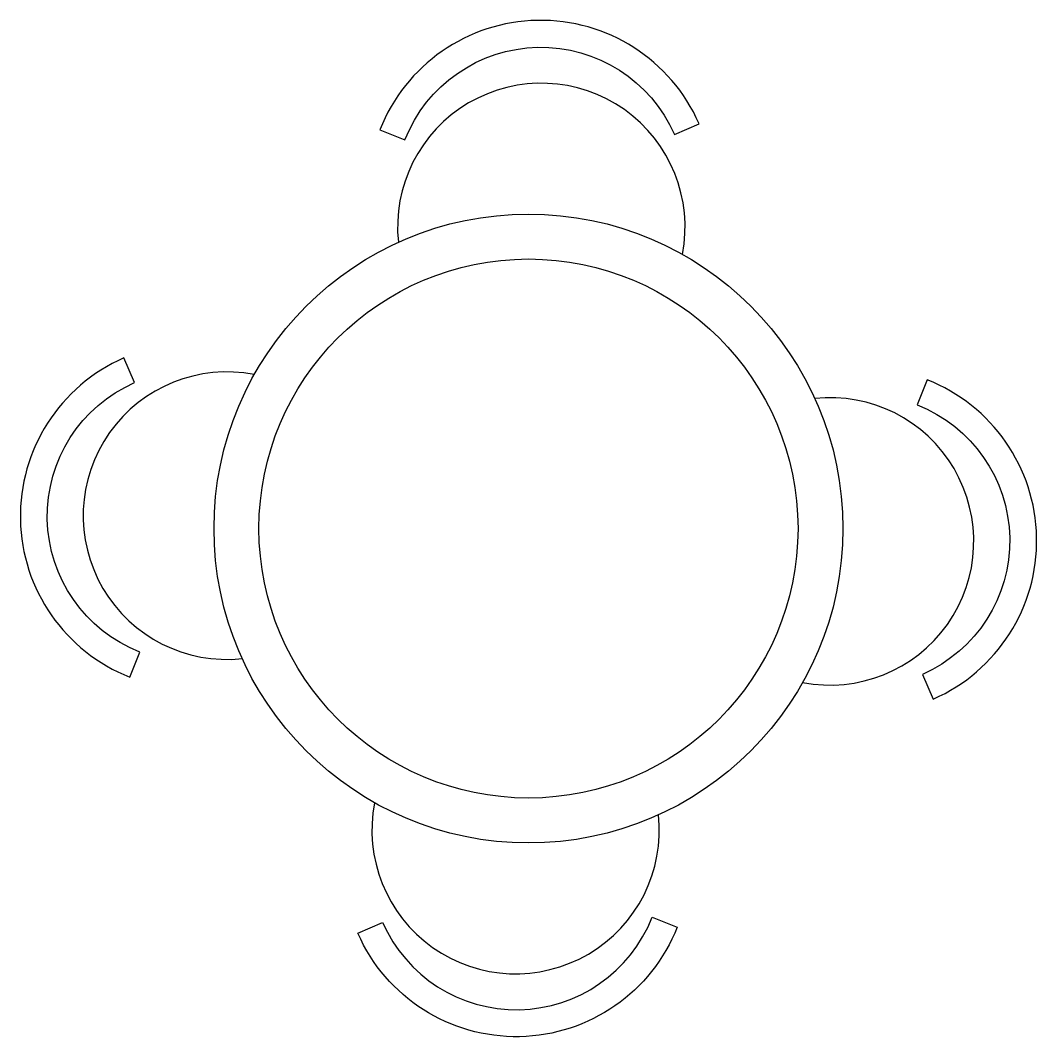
# Model space of a CAD drawing. Extents: x 1.74 to 3.11, y 23.29 to 24.66.
import ezdxf

# ---------------------------------------------------------------- set-up
doc = ezdxf.new("R2010")
doc.units = 0
doc.header["$LTSCALE"] = 0.5
doc.layers.get('0').update_dxf_attribs({"linetype": 'CONTINUOUS'})

msp = doc.modelspace()

# ---------------------------------------------------------------- linework, layer by layer
at = {"color": 0}
for points in [[(2.6256, 24.5095), (2.6588, 24.5241, 0.666667), (2.2289, 24.5158), (2.2627, 24.5025, -0.666667)], [(1.8986, 24.1754), (1.884, 24.2086, 0.666667), (1.8922, 23.7787), (1.9055, 23.8125, -0.666667)], [(2.9597, 23.7825), (2.9743, 23.7492, 0.666667), (2.966, 24.1792), (2.9527, 24.1454, -0.666667)], [(2.1994, 23.4337), (2.2327, 23.4484, 0.666667), (2.5956, 23.4553), (2.6294, 23.442, -0.666667)]]:
    msp.add_lwpolyline(points, format="xyb", close=True, dxfattribs=at)
for radius in [0.4235, 0.363]:
    msp.add_circle((2.4291, 23.9789), radius, dxfattribs=at)
for centre, start, end in [((2.4464, 24.385), 349.0254, 186.09), ((2.023, 23.9962), 79.0254, 276.09), ((2.8352, 23.9616), 259.0254, 96.09), ((2.4118, 23.5728), 169.0254, 6.09)]:
    msp.add_arc(centre, 0.1936, start, end, dxfattribs=at)

doc.saveas('drawing.dxf')
